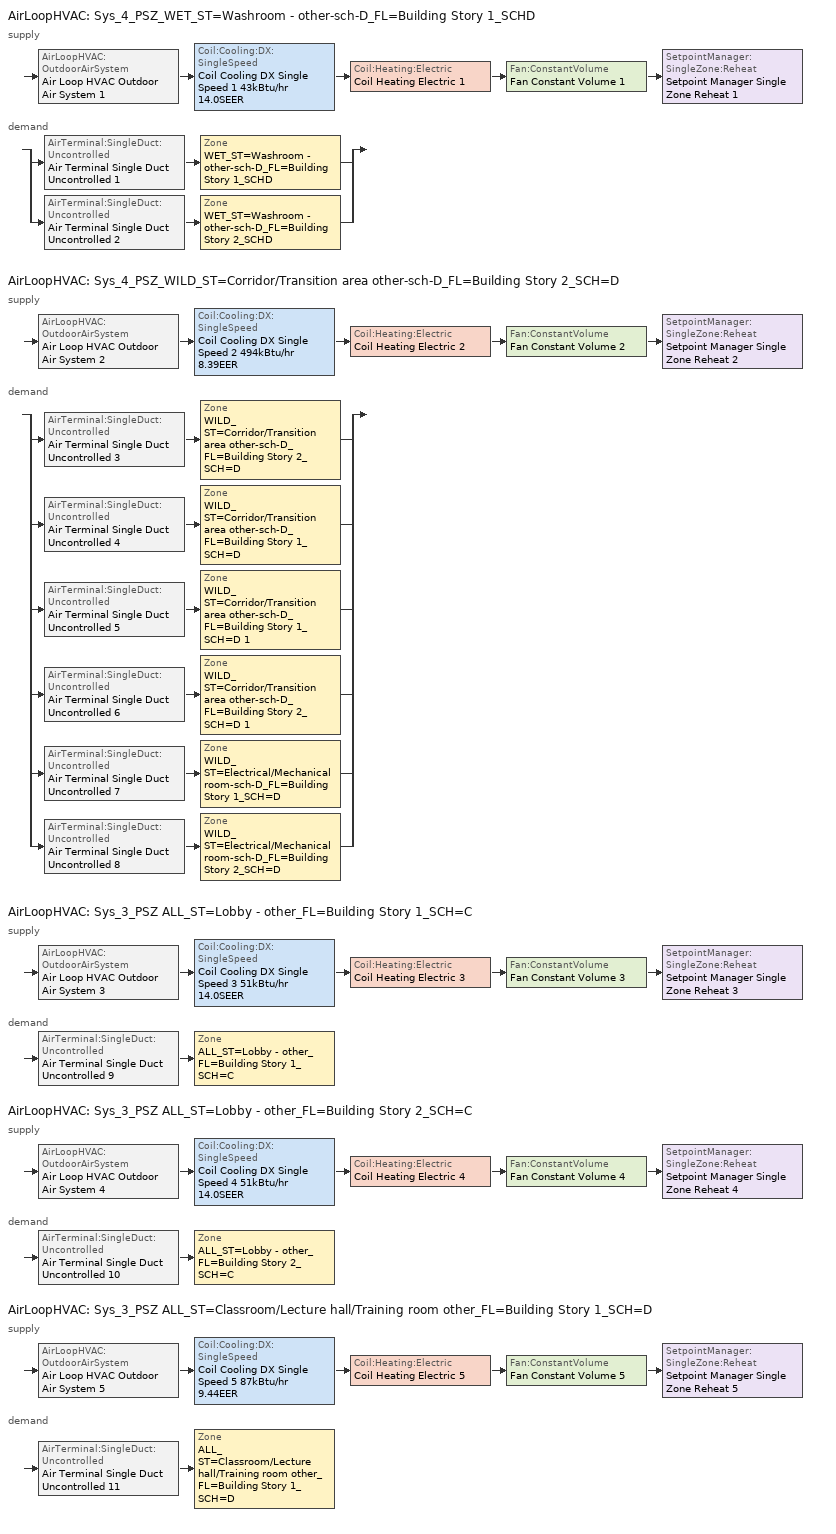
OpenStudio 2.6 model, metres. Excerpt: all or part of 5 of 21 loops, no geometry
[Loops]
AirLoopHVAC 'Sys_4_PSZ_WET_ST=Washroom - other-sch-D_FL=Building Story 1_SCHD'
 supply: AirLoopHVAC:OutdoorAirSystem 'Air Loop HVAC Outdoor Air System 1' > Coil:Cooling:DX:SingleSpeed 'Coil Cooling DX Single Speed 1 43kBtu/hr 14.0SEER' > Coil:Heating:Electric 'Coil Heating Electric 1' > Fan:ConstantVolume 'Fan Constant Volume 1' > SetpointManager:SingleZone:Reheat 'Setpoint Manager Single Zone Reheat 1'
 demand: split
  | AirTerminal:SingleDuct:Uncontrolled 'Air Terminal Single Duct Uncontrolled 1' > Zone 'WET_ST=Washroom - other-sch-D_FL=Building Story 1_SCHD'
  | AirTerminal:SingleDuct:Uncontrolled 'Air Terminal Single Duct Uncontrolled 2' > Zone 'WET_ST=Washroom - other-sch-D_FL=Building Story 2_SCHD'
AirLoopHVAC 'Sys_4_PSZ_WILD_ST=Corridor/Transition area other-sch-D_FL=Building Story 2_SCH=D'
 supply: AirLoopHVAC:OutdoorAirSystem 'Air Loop HVAC Outdoor Air System 2' > Coil:Cooling:DX:SingleSpeed 'Coil Cooling DX Single Speed 2 494kBtu/hr 8.39EER' > Coil:Heating:Electric 'Coil Heating Electric 2' > Fan:ConstantVolume 'Fan Constant Volume 2' > SetpointManager:SingleZone:Reheat 'Setpoint Manager Single Zone Reheat 2'
 demand: split
  | AirTerminal:SingleDuct:Uncontrolled 'Air Terminal Single Duct Uncontrolled 3' > Zone 'WILD_ST=Corridor/Transition area other-sch-D_FL=Building Story 2_SCH=D'
  | AirTerminal:SingleDuct:Uncontrolled 'Air Terminal Single Duct Uncontrolled 4' > Zone 'WILD_ST=Corridor/Transition area other-sch-D_FL=Building Story 1_SCH=D'
  | AirTerminal:SingleDuct:Uncontrolled 'Air Terminal Single Duct Uncontrolled 5' > Zone 'WILD_ST=Corridor/Transition area other-sch-D_FL=Building Story 1_SCH=D 1'
  | AirTerminal:SingleDuct:Uncontrolled 'Air Terminal Single Duct Uncontrolled 6' > Zone 'WILD_ST=Corridor/Transition area other-sch-D_FL=Building Story 2_SCH=D 1'
  | AirTerminal:SingleDuct:Uncontrolled 'Air Terminal Single Duct Uncontrolled 7' > Zone 'WILD_ST=Electrical/Mechanical room-sch-D_FL=Building Story 1_SCH=D'
  | AirTerminal:SingleDuct:Uncontrolled 'Air Terminal Single Duct Uncontrolled 8' > Zone 'WILD_ST=Electrical/Mechanical room-sch-D_FL=Building Story 2_SCH=D'
AirLoopHVAC 'Sys_3_PSZ ALL_ST=Lobby - other_FL=Building Story 1_SCH=C'
 supply: AirLoopHVAC:OutdoorAirSystem 'Air Loop HVAC Outdoor Air System 3' > Coil:Cooling:DX:SingleSpeed 'Coil Cooling DX Single Speed 3 51kBtu/hr 14.0SEER' > Coil:Heating:Electric 'Coil Heating Electric 3' > Fan:ConstantVolume 'Fan Constant Volume 3' > SetpointManager:SingleZone:Reheat 'Setpoint Manager Single Zone Reheat 3'
 demand: AirTerminal:SingleDuct:Uncontrolled 'Air Terminal Single Duct Uncontrolled 9' > Zone 'ALL_ST=Lobby - other_FL=Building Story 1_SCH=C'
AirLoopHVAC 'Sys_3_PSZ ALL_ST=Lobby - other_FL=Building Story 2_SCH=C'
 supply: AirLoopHVAC:OutdoorAirSystem 'Air Loop HVAC Outdoor Air System 4' > Coil:Cooling:DX:SingleSpeed 'Coil Cooling DX Single Speed 4 51kBtu/hr 14.0SEER' > Coil:Heating:Electric 'Coil Heating Electric 4' > Fan:ConstantVolume 'Fan Constant Volume 4' > SetpointManager:SingleZone:Reheat 'Setpoint Manager Single Zone Reheat 4'
 demand: AirTerminal:SingleDuct:Uncontrolled 'Air Terminal Single Duct Uncontrolled 10' > Zone 'ALL_ST=Lobby - other_FL=Building Story 2_SCH=C'
AirLoopHVAC 'Sys_3_PSZ ALL_ST=Classroom/Lecture hall/Training room other_FL=Building Story 1_SCH=D'
 supply: AirLoopHVAC:OutdoorAirSystem 'Air Loop HVAC Outdoor Air System 5' > Coil:Cooling:DX:SingleSpeed 'Coil Cooling DX Single Speed 5 87kBtu/hr 9.44EER' > Coil:Heating:Electric 'Coil Heating Electric 5' > Fan:ConstantVolume 'Fan Constant Volume 5' > SetpointManager:SingleZone:Reheat 'Setpoint Manager Single Zone Reheat 5'
 demand: AirTerminal:SingleDuct:Uncontrolled 'Air Terminal Single Duct Uncontrolled 11' > Zone 'ALL_ST=Classroom/Lecture hall/Training room other_FL=Building Story 1_SCH=D'
[Sizing:Zone] Zone Cooling Design Supply Air Temperature Input Method=SupplyAirTemperature; Zone Cooling Design Supply Air Temperature {C}=13; Zone Cooling Design Supply Air Temperature Difference {deltaC}=11.11; Zone Heating Design Supply Air Temperature Input Method=SupplyAirTemperature; Zone Heating Design Supply Air Temperature {C}=43; Zone Heating Design Supply Air Temperature Difference {deltaC}=11.11; Zone Cooling Design Supply Air Humidity Ratio {kg-H2O/kg-air}=0.0085; Zone Heating Design Supply Air Humidity Ratio {kg-H2O/kg-air}=0.008; Zone Heating Sizing Factor=1.3; Zone Cooling Sizing Factor=1.1; Cooling Design Air Flow Method=DesignDay; Heating Design Air Flow Method=DesignDay; Account for Dedicated Outdoor Air System=No; Dedicated Outdoor Air System Control Strategy=NeutralSupplyAir; Dedicated Outdoor Air Low Setpoint Temperature for Design {C}=autosize; Dedicated Outdoor Air High Setpoint Temperature for Design {C}=autosize
WET_ST=Washroom - other-sch-D_FL=Building Story 1_SCHD; WET_ST=Washroom - other-sch-D_FL=Building Story 2_SCHD; ALL_ST=Lobby - other_FL=Building Story 1_SCH=C; ALL_ST=Lobby - other_FL=Building Story 2_SCH=C; ALL_ST=Classroom/Lecture hall/Training room other_FL=Building Story 1_SCH=D; WILD_ST=Corridor/Transition area other-sch-D_FL=Building Story 2_SCH=D; WILD_ST=Corridor/Transition area other-sch-D_FL=Building Story 1_SCH=D; WILD_ST=Corridor/Transition area other-sch-D_FL=Building Story 1_SCH=D 1; WILD_ST=Corridor/Transition area other-sch-D_FL=Building Story 2_SCH=D 1; WILD_ST=Electrical/Mechanical room-sch-D_FL=Building Story 1_SCH=D; WILD_ST=Electrical/Mechanical room-sch-D_FL=Building Story 2_SCH=D
[Zone equipment]
WET_ST=Washroom - other-sch-D_FL=Building Story 1_SCHD: Air Terminal Single Duct Uncontrolled 1, Zone HVAC Baseboard Convective Electric 1
WET_ST=Washroom - other-sch-D_FL=Building Story 2_SCHD: Air Terminal Single Duct Uncontrolled 2, Zone HVAC Baseboard Convective Electric 2
ALL_ST=Lobby - other_FL=Building Story 1_SCH=C: Air Terminal Single Duct Uncontrolled 9, Zone HVAC Baseboard Convective Electric 9
ALL_ST=Lobby - other_FL=Building Story 2_SCH=C: Air Terminal Single Duct Uncontrolled 10, Zone HVAC Baseboard Convective Electric 10
ALL_ST=Classroom/Lecture hall/Training room other_FL=Building Story 1_SCH=D: Air Terminal Single Duct Uncontrolled 11, Zone HVAC Baseboard Convective Electric 11
WILD_ST=Corridor/Transition area other-sch-D_FL=Building Story 2_SCH=D: Air Terminal Single Duct Uncontrolled 3, Zone HVAC Baseboard Convective Electric 3
WILD_ST=Corridor/Transition area other-sch-D_FL=Building Story 1_SCH=D: Air Terminal Single Duct Uncontrolled 4, Zone HVAC Baseboard Convective Electric 4
WILD_ST=Corridor/Transition area other-sch-D_FL=Building Story 1_SCH=D 1: Air Terminal Single Duct Uncontrolled 5, Zone HVAC Baseboard Convective Electric 5
WILD_ST=Corridor/Transition area other-sch-D_FL=Building Story 2_SCH=D 1: Air Terminal Single Duct Uncontrolled 6, Zone HVAC Baseboard Convective Electric 6
WILD_ST=Electrical/Mechanical room-sch-D_FL=Building Story 1_SCH=D: Air Terminal Single Duct Uncontrolled 7, Zone HVAC Baseboard Convective Electric 7
WILD_ST=Electrical/Mechanical room-sch-D_FL=Building Story 2_SCH=D: Air Terminal Single Duct Uncontrolled 8, Zone HVAC Baseboard Convective Electric 8
[AirLoopHVAC] Design Supply Air Flow Rate {m3/s}=AutoSize
Name | Availability Schedule
Sys_4_PSZ_WET_ST=Washroom - other-sch-D_FL=Building Story 1_SCHD | Sys_4_PSZ_WET_ST=Washroom - other-sch-D_FL=Building Story 1_SCHD Occ Sch
Sys_4_PSZ_WILD_ST=Corridor/Transition area other-sch-D_FL=Building Story 2_SCH=D | Sys_4_PSZ_WILD_ST=Corridor/Transition area other-sch-D_FL=Building Story 2_SCH=D Occ Sch
Sys_3_PSZ ALL_ST=Lobby - other_FL=Building Story 1_SCH=C | Sys_3_PSZ ALL_ST=Lobby - other_FL=Building Story 1_SCH=C Occ Sch
Sys_3_PSZ ALL_ST=Lobby - other_FL=Building Story 2_SCH=C | Sys_3_PSZ ALL_ST=Lobby - other_FL=Building Story 2_SCH=C Occ Sch
Sys_3_PSZ ALL_ST=Classroom/Lecture hall/Training room other_FL=Building Story 1_SCH=D | Sys_3_PSZ ALL_ST=Classroom/Lecture hall/Training room other_FL=Building Story 1_SCH=D Occ Sch
[Sizing:System] Type of Load to Size On=Sensible; Design Outdoor Air Flow Rate {m3/s}=Autosize; Minimum System Air Flow Ratio=1; Preheat Design Temperature {C}=7; Preheat Design Humidity Ratio {kg-H2O/kg-Air}=0.008; Precool Design Temperature {C}=13; Precool Design Humidity Ratio {kg-H2O/kg-Air}=0.008; Central Cooling Design Supply Air Temperature {C}=13; Central Heating Design Supply Air Temperature {C}=43; Sizing Option=NonCoincident; 100% Outdoor Air in Cooling=No; 100% Outdoor Air in Heating=No; Central Cooling Design Supply Air Humidity Ratio {kg-H2O/kg-Air}=0.0085; Central Heating Design Supply Air Humidity Ratio {kg-H2O/kg-Air}=0.008; Cooling Design Air Flow Method=DesignDay; Cooling Design Air Flow Rate {m3/s}=0; Heating Design Air Flow Method=DesignDay; Heating Design Air Flow Rate {m3/s}=0; System Outdoor Air Method=ZoneSum; Zone Maximum Outdoor Air Fraction=1; Cooling Supply Air Flow Rate Per Floor Area {m3/s-m2}=0.00996765; Cooling Fraction of Autosized Cooling Supply Air Flow Rate=1; Cooling Supply Air Flow Rate Per Unit Cooling Capacity {m3/s-W}=3.94755e-05; Heating Supply Air Flow Rate Per Floor Area {m3/s-m2}=0.00996765; Heating Fraction of Autosized Heating Supply Air Flow Rate=1; Heating Fraction of Autosized Cooling Supply Air Flow Rate=1; Heating Supply Air Flow Rate Per Unit Heating Capacity {m3/s-W}=3.15882e-05; Cooling Design Capacity Method=CoolingDesignCapacity; Cooling Design Capacity {W}=autosize; Cooling Design Capacity Per Floor Area {W/m2}=234.7; Fraction of Autosized Cooling Design Capacity=1; Heating Design Capacity Method=HeatingDesignCapacity; Heating Design Capacity {W}=autosize; Heating Design Capacity Per Floor Area {W/m2}=157; Fraction of Autosized Heating Design Capacity=1; Central Cooling Capacity Control Method=OnOff
Sys_4_PSZ_WET_ST=Washroom - other-sch-D_FL=Building Story 1_SCHD; Sys_4_PSZ_WILD_ST=Corridor/Transition area other-sch-D_FL=Building Story 2_SCH=D; Sys_3_PSZ ALL_ST=Lobby - other_FL=Building Story 1_SCH=C; Sys_3_PSZ ALL_ST=Lobby - other_FL=Building Story 2_SCH=C; Sys_3_PSZ ALL_ST=Classroom/Lecture hall/Training room other_FL=Building Story 1_SCH=D
[Fan:ConstantVolume] Availability Schedule=Always On Discrete; Fan Efficiency=0.39975; Pressure Rise {Pa}=640; Maximum Flow Rate {m3/s}=AutoSize; Motor Efficiency=0.615
Fan Constant Volume 1; Fan Constant Volume 2; Fan Constant Volume 3; Fan Constant Volume 4; Fan Constant Volume 5
[Coil:Heating:Electric] Availability Schedule=Always On Discrete
Coil Heating Electric 1; Coil Heating Electric 2; Coil Heating Electric 3; Coil Heating Electric 4; Coil Heating Electric 5
[Coil:Cooling:DX:SingleSpeed] Availability Schedule=Always On Discrete; Rated Total Cooling Capacity {W}=autosize; Rated Sensible Heat Ratio=autosize; Rated Air Flow Rate {m3/s}=autosize; Rated Evaporator Fan Power Per Volume Flow Rate {W/(m3/s)}=773.3; Total Cooling Capacity Function of Temperature Curve=DXCOOL-NECB2011-REF-CAPFT; Total Cooling Capacity Function of Flow Fraction Curve=DXCOOL-NECB2011-REF-CAPFFLOW; Energy Input Ratio Function of Temperature Curve=DXCOOL-NECB2011-REF-COOLEIRFT; Energy Input Ratio Function of Flow Fraction Curve=DXCOOL-NECB2011-REF-COOLEIRFFLOW; Part Load Fraction Correlation Curve=DXCOOL-NECB2011-REF-COOLPLFFPLR; Condenser Type=AirCooled; Evaporative Condenser Effectiveness=0; Evaporative Condenser Air Flow Rate {m3/s}=Autosize; Evaporative Condenser Pump Rated Power Consumption {W}=Autosize; Crankcase Heater Capacity {W}=0; Maximum Outdoor Dry-Bulb Temperature for Crankcase Heater Operation {C}=0; Basin Heater Capacity {W/K}=0; Basin Heater Setpoint Temperature {C}=10
Name | Rated COP {W/W}
Coil Cooling DX Single Speed 1 43kBtu/hr 14.0SEER; Coil Cooling DX Single Speed 3 51kBtu/hr 14.0SEER; Coil Cooling DX Single Speed 4 51kBtu/hr 14.0SEER | 3.8248
Coil Cooling DX Single Speed 2 494kBtu/hr 8.39EER | 3.16052
Coil Cooling DX Single Speed 5 87kBtu/hr 9.44EER | 3.25547
[Controller:OutdoorAir] Minimum Outdoor Air Flow Rate {m3/s}=autosize; Maximum Outdoor Air Flow Rate {m3/s}=Autosize; Economizer Control Action Type=ModulateFlow; Lockout Type=NoLockout; Minimum Limit Type=FixedMinimum; High Humidity Control=No
Name | Economizer Control Type | Economizer Maximum Limit Dry-Bulb Temperature {C} | Economizer Maximum Limit Enthalpy {J/kg} | Economizer Minimum Limit Dry-Bulb Temperature {C} | Minimum Outdoor Air Schedule | Controller Mechanical Ventilation | Heat Recovery Bypass Control Type
Controller Outdoor Air 1 | NoEconomizer | 28 | 64000 | -100 | Sys_4_PSZ_WET_ST=Washroom - other-sch-D_FL=Building Story 1_SCHD Occ Sch | Controller Mechanical Ventilation 1 | BypassWhenWithinEconomizerLimits
Controller Outdoor Air 2 | DifferentialEnthalpy |  |  |  | Sys_4_PSZ_WILD_ST=Corridor/Transition area other-sch-D_FL=Building Story 2_SCH=D Occ Sch | Controller Mechanical Ventilation 2 | BypassWhenWithinEconomizerLimits
Controller Outdoor Air 3 | NoEconomizer | 28 | 64000 | -100 | Sys_3_PSZ ALL_ST=Lobby - other_FL=Building Story 1_SCH=C Occ Sch | Controller Mechanical Ventilation 3 | BypassWhenOAFlowGreaterThanMinimum
Controller Outdoor Air 4 | NoEconomizer | 28 | 64000 | -100 | Sys_3_PSZ ALL_ST=Lobby - other_FL=Building Story 2_SCH=C Occ Sch | Controller Mechanical Ventilation 4 | BypassWhenOAFlowGreaterThanMinimum
Controller Outdoor Air 5 | DifferentialEnthalpy |  |  |  | Sys_3_PSZ ALL_ST=Classroom/Lecture hall/Training room other_FL=Building Story 1_SCH=D Occ Sch | Controller Mechanical Ventilation 5 | BypassWhenWithinEconomizerLimits
[Controller:MechanicalVentilation] Availability Schedule=Always On Discrete; System Outdoor Air Method=ZoneSum
Controller Mechanical Ventilation 1; Controller Mechanical Ventilation 2; Controller Mechanical Ventilation 3; Controller Mechanical Ventilation 4; Controller Mechanical Ventilation 5
[AirLoopHVAC:OutdoorAirSystem]
Name | Controller
Air Loop HVAC Outdoor Air System 1 | Controller Outdoor Air 1
Air Loop HVAC Outdoor Air System 2 | Controller Outdoor Air 2
Air Loop HVAC Outdoor Air System 3 | Controller Outdoor Air 3
Air Loop HVAC Outdoor Air System 4 | Controller Outdoor Air 4
Air Loop HVAC Outdoor Air System 5 | Controller Outdoor Air 5
[SetpointManager:SingleZone:Reheat] Minimum Supply Air Temperature {C}=13; Maximum Supply Air Temperature {C}=43
Name | Control Zone
Setpoint Manager Single Zone Reheat 1 | WET_ST=Washroom - other-sch-D_FL=Building Story 1_SCHD
Setpoint Manager Single Zone Reheat 2 | WILD_ST=Corridor/Transition area other-sch-D_FL=Building Story 2_SCH=D
Setpoint Manager Single Zone Reheat 3 | ALL_ST=Lobby - other_FL=Building Story 1_SCH=C
Setpoint Manager Single Zone Reheat 4 | ALL_ST=Lobby - other_FL=Building Story 2_SCH=C
Setpoint Manager Single Zone Reheat 5 | ALL_ST=Classroom/Lecture hall/Training room other_FL=Building Story 1_SCH=D
[AirTerminal:SingleDuct:Uncontrolled] Availability Schedule=Always On Discrete; Maximum Air Flow Rate {m3/s}=AutoSize
Air Terminal Single Duct Uncontrolled 1; Air Terminal Single Duct Uncontrolled 2; Air Terminal Single Duct Uncontrolled 3; Air Terminal Single Duct Uncontrolled 4; Air Terminal Single Duct Uncontrolled 5; Air Terminal Single Duct Uncontrolled 6; Air Terminal Single Duct Uncontrolled 7; Air Terminal Single Duct Uncontrolled 8; Air Terminal Single Duct Uncontrolled 9; Air Terminal Single Duct Uncontrolled 10; Air Terminal Single Duct Uncontrolled 11
[ZoneHVAC:Baseboard:Convective:Electric] Availability Schedule=Always On Discrete; Nominal Capacity {W}=autosize; Efficiency=1
Zone HVAC Baseboard Convective Electric 1; Zone HVAC Baseboard Convective Electric 2; Zone HVAC Baseboard Convective Electric 3; Zone HVAC Baseboard Convective Electric 4; Zone HVAC Baseboard Convective Electric 5; Zone HVAC Baseboard Convective Electric 6; Zone HVAC Baseboard Convective Electric 7; Zone HVAC Baseboard Convective Electric 8; Zone HVAC Baseboard Convective Electric 9; Zone HVAC Baseboard Convective Electric 10; Zone HVAC Baseboard Convective Electric 11
[Schedule:Ruleset]
Name | Default Day Schedule | Summer Design Day Schedule | Winter Design Day Schedule
Sys_3_PSZ ALL_ST=Classroom/Lecture hall/Training room other_FL=Building Story 1_SCH=D Occ Sch | Sys_3_PSZ ALL_ST=Classroom/Lecture hall/Training room other_FL=Building Story 1_SCH=D Occ Sch Default | Sys_3_PSZ ALL_ST=Classroom/Lecture hall/Training room other_FL=Building Story 1_SCH=D Occ Sch Summer Design Day | Sys_3_PSZ ALL_ST=Classroom/Lecture hall/Training room other_FL=Building Story 1_SCH=D Occ Sch Winter Design Day
Sys_3_PSZ ALL_ST=Lobby - other_FL=Building Story 1_SCH=C Occ Sch | Sys_3_PSZ ALL_ST=Lobby - other_FL=Building Story 1_SCH=C Occ Sch Default | Sys_3_PSZ ALL_ST=Lobby - other_FL=Building Story 1_SCH=C Occ Sch Summer Design Day | Sys_3_PSZ ALL_ST=Lobby - other_FL=Building Story 1_SCH=C Occ Sch Winter Design Day
Sys_3_PSZ ALL_ST=Lobby - other_FL=Building Story 2_SCH=C Occ Sch | Sys_3_PSZ ALL_ST=Lobby - other_FL=Building Story 2_SCH=C Occ Sch Default | Sys_3_PSZ ALL_ST=Lobby - other_FL=Building Story 2_SCH=C Occ Sch Summer Design Day | Sys_3_PSZ ALL_ST=Lobby - other_FL=Building Story 2_SCH=C Occ Sch Winter Design Day
Sys_4_PSZ_WET_ST=Washroom - other-sch-D_FL=Building Story 1_SCHD Occ Sch | Sys_4_PSZ_WET_ST=Washroom - other-sch-D_FL=Building Story 1_SCHD Occ Sch Default | Sys_4_PSZ_WET_ST=Washroom - other-sch-D_FL=Building Story 1_SCHD Occ Sch Summer Design Day | Sys_4_PSZ_WET_ST=Washroom - other-sch-D_FL=Building Story 1_SCHD Occ Sch Winter Design Day
Sys_4_PSZ_WILD_ST=Corridor/Transition area other-sch-D_FL=Building Story 2_SCH=D Occ Sch | Sys_4_PSZ_WILD_ST=Corridor/Transition area other-sch-D_FL=Building Story 2_SCH=D Occ Sch Default | Sys_4_PSZ_WILD_ST=Corridor/Transition area other-sch-D_FL=Building Story 2_SCH=D Occ Sch Summer Design Day | Sys_4_PSZ_WILD_ST=Corridor/Transition area other-sch-D_FL=Building Story 2_SCH=D Occ Sch Winter Design Day
[Schedule:Day]
Sys_4_PSZ_WET_ST=Washroom - other-sch-D_FL=Building Story 1_SCHD Occ Sch Default; Sys_4_PSZ_WET_ST=Washroom - other-sch-D_FL=Building Story 1_SCHD Occ Sch Winter Design Day; Sys_4_PSZ_WET_ST=Washroom - other-sch-D_FL=Building Story 1_SCHD Occ Sch Summer Design Day; Sys_4_PSZ_WILD_ST=Corridor/Transition area other-sch-D_FL=Building Story 2_SCH=D Occ Sch Default; Sys_4_PSZ_WILD_ST=Corridor/Transition area other-sch-D_FL=Building Story 2_SCH=D Occ Sch Winter Design Day; Sys_4_PSZ_WILD_ST=Corridor/Transition area other-sch-D_FL=Building Story 2_SCH=D Occ Sch Summer Design Day: 24, 0, 1
[Schedule:Rule] Schedule Ruleset=Sys_4_PSZ_WET_ST=Washroom - other-sch-D_FL=Building Story 1_SCHD Occ Sch; Date Specification Type=DateRange; Start Month=1; Start Day=1; End Month=12
Sys_4_PSZ_WET_ST=Washroom - other-sch-D_FL=Building Story 1_SCHD Occ Sch Monday Rule: Rule Order=6; Day Schedule=Sys_4_PSZ_WET_ST=Washroom - other-sch-D_FL=Building Story 1_SCHD Occ Sch Monday; Apply Monday=Yes; End Day=25
Sys_4_PSZ_WET_ST=Washroom - other-sch-D_FL=Building Story 1_SCHD Occ Sch Tuesday Rule: Rule Order=5; Day Schedule=Sys_4_PSZ_WET_ST=Washroom - other-sch-D_FL=Building Story 1_SCHD Occ Sch Tuesday; End Day=26; Apply Tuesday=Yes
Sys_4_PSZ_WET_ST=Washroom - other-sch-D_FL=Building Story 1_SCHD Occ Sch Wednesday Rule: Rule Order=4; Day Schedule=Sys_4_PSZ_WET_ST=Washroom - other-sch-D_FL=Building Story 1_SCHD Occ Sch Wednesday; End Day=27; Apply Wednesday=Yes
Sys_4_PSZ_WET_ST=Washroom - other-sch-D_FL=Building Story 1_SCHD Occ Sch Thursday Rule: Rule Order=3; Day Schedule=Sys_4_PSZ_WET_ST=Washroom - other-sch-D_FL=Building Story 1_SCHD Occ Sch Thursday; End Day=28; Apply Thursday=Yes
Sys_4_PSZ_WET_ST=Washroom - other-sch-D_FL=Building Story 1_SCHD Occ Sch Friday Rule: Rule Order=2; Day Schedule=Sys_4_PSZ_WET_ST=Washroom - other-sch-D_FL=Building Story 1_SCHD Occ Sch Friday; End Day=29; Apply Friday=Yes
Sys_4_PSZ_WET_ST=Washroom - other-sch-D_FL=Building Story 1_SCHD Occ Sch Saturday Rule: Rule Order=1; Day Schedule=Sys_4_PSZ_WET_ST=Washroom - other-sch-D_FL=Building Story 1_SCHD Occ Sch Saturday; End Day=30; Apply Saturday=Yes
Sys_4_PSZ_WET_ST=Washroom - other-sch-D_FL=Building Story 1_SCHD Occ Sch Sunday Rule: Rule Order=0; Day Schedule=Sys_4_PSZ_WET_ST=Washroom - other-sch-D_FL=Building Story 1_SCHD Occ Sch Sunday; End Day=31; Apply Sunday=Yes
[Schedule:Constant]
Always On Discrete: Value=1
[Curve:Biquadratic] Minimum Value of x=13; Maximum Value of x=24; Minimum Value of y=24; Maximum Value of y=46
Name | Coefficient1 Constant | Coefficient2 x | Coefficient3 x**2 | Coefficient4 y | Coefficient5 y**2 | Coefficient6 x*y
DXCOOL-NECB2011-REF-CAPFT | 0.867905 | 0.0142459 | 0.00055436 | -0.0075575 | 3.3e-05 | -0.0001918
DXCOOL-NECB2011-REF-COOLEIRFT | 0.116936 | 0.0284933 | -0.0004112 | 0.0214108 | 0.00016103 | -0.0006791
[Curve:Quadratic] Coefficient1 Constant=1; Coefficient2 x=0; Coefficient3 x**2=0; Minimum Value of x=0; Maximum Value of x=1
DXCOOL-NECB2011-REF-CAPFFLOW; DXCOOL-NECB2011-REF-COOLEIRFFLOW
[Curve:Cubic]
DXCOOL-NECB2011-REF-COOLPLFFPLR: Coefficient1 Constant=0.0277; Coefficient2 x=4.9151; Coefficient3 x**2=-8.184; Coefficient4 x**3=4.2702; Minimum Value of x=0.7; Maximum Value of x=1
